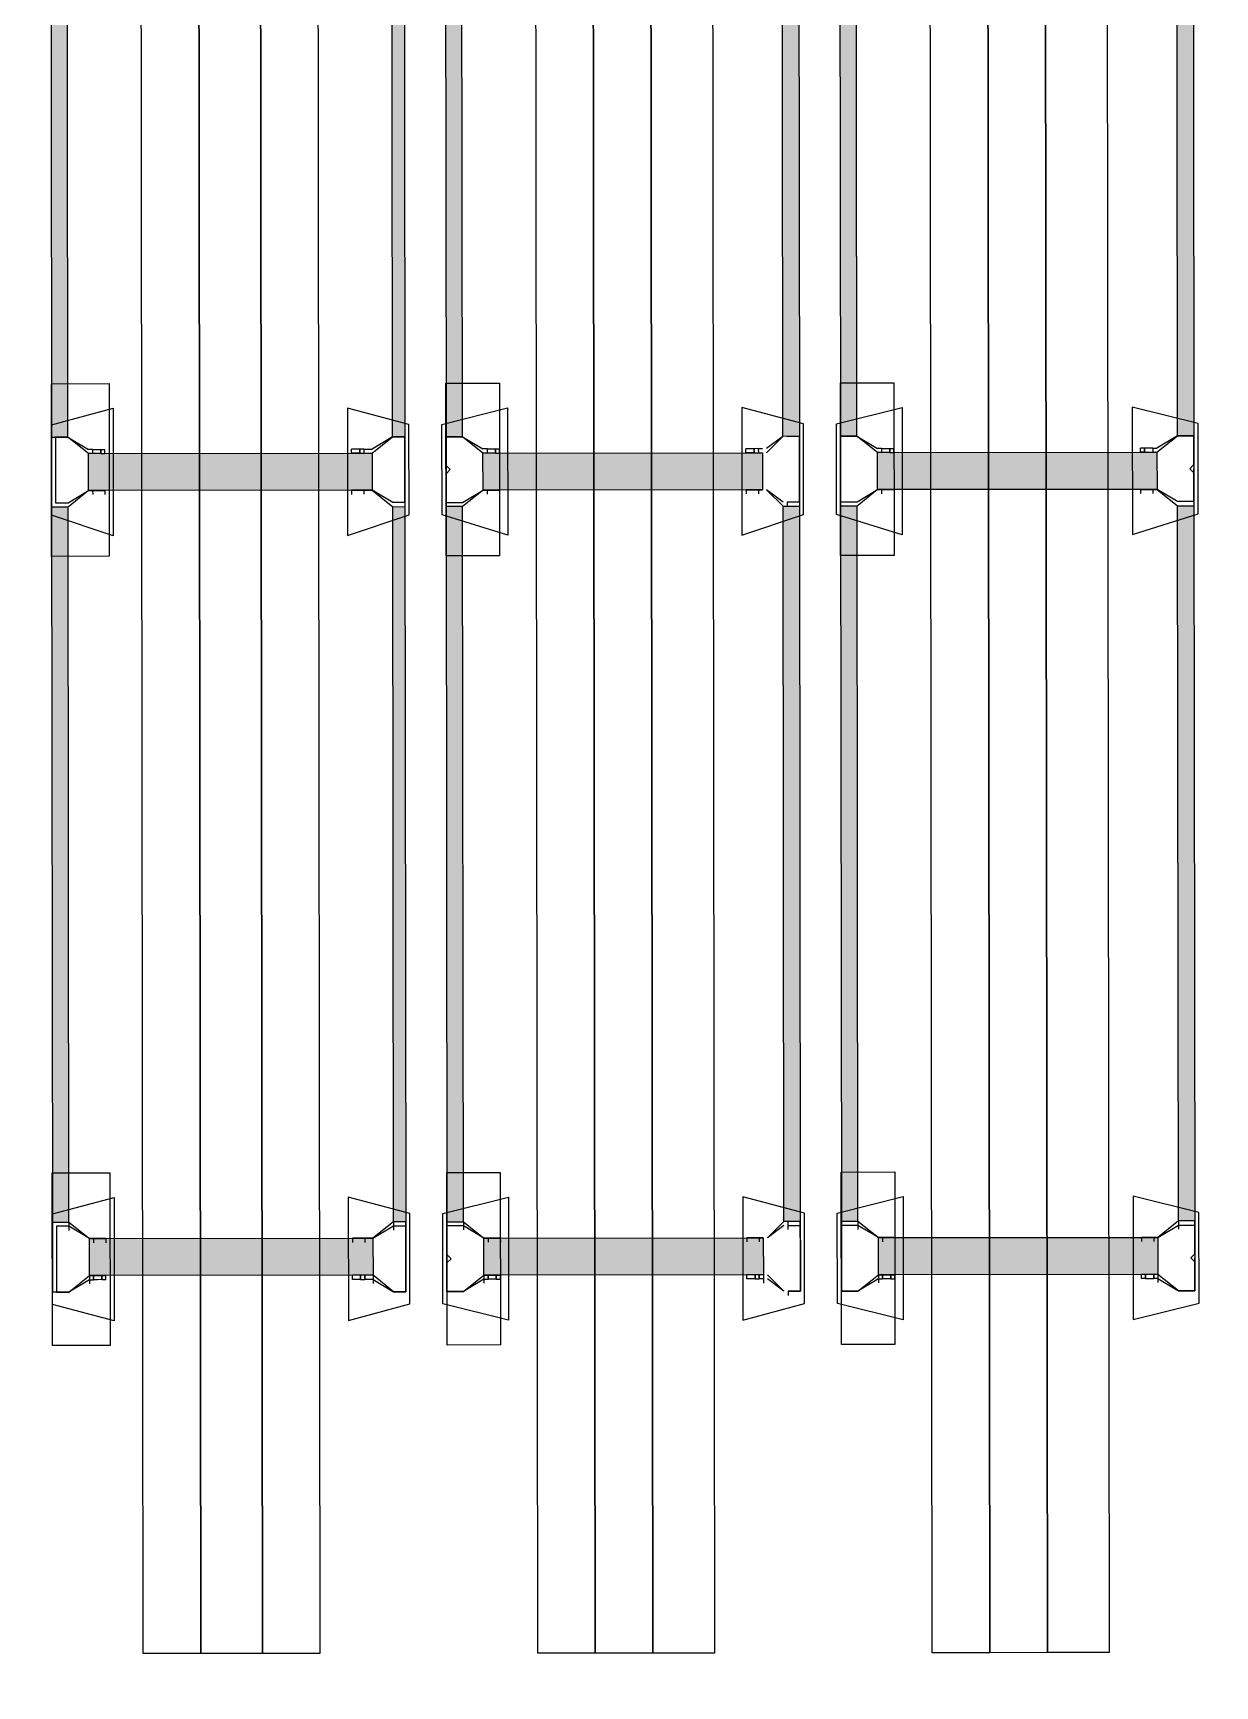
# Model space of a CAD drawing. Header units: feet. Extents: x -99009 to 3252343, y -11094690 to 9035152.
# Drawn here: x 2523583 to 2525083, y -1949586 to -1947488 of the extents above; entities that cross this region are included whole.
import ezdxf

# ---------------------------------------------------------------- set-up
doc = ezdxf.new("R2010")
doc.units = ezdxf.units.FT
doc.layers.add('1', color=1, linetype='Continuous')

# ---------------------------------------------------------------- blocks, each defined once
blk = doc.blocks.new('RM Stand 1')
at = {"transparency": 33554687}
for color, points in [(256, [(736127.3, -1127990.6), (737040.4, -1128011.4), (736127.3, -1128011.4)]), (256, [(736127.3, -1127990.6), (737040.4, -1127990.6), (737040.4, -1128011.4)]), (256, [(737129.1, -1127990.6), (738036.9, -1128011.4), (737129.1, -1128011.4)]), (256, [(737129.1, -1127990.6), (738036.9, -1127990.6), (738036.9, -1128011.4)]), (1, [(737108.2, -1128037.5), (737061.2, -1128392.3), (737061.2, -1128037.5)]), (1, [(737108.2, -1128037.5), (737108.2, -1128392.3), (737061.2, -1128392.3)]), (1, [(737108.2, -1128037.5), (737061.2, -1128392.3), (737061.2, -1128037.5)]), (1, [(737108.2, -1128037.5), (737108.2, -1128392.3), (737061.2, -1128392.3)]), (1, [(738104.7, -1128037.5), (738057.7, -1128392.3), (738057.7, -1128037.5)]), (1, [(738104.7, -1128037.5), (738104.7, -1128392.3), (738057.7, -1128392.3)]), (256, [(736127.3, -1128418.4), (737040.4, -1128439.3), (736127.3, -1128439.3)]), (256, [(736127.3, -1128418.4), (737040.4, -1128418.4), (737040.4, -1128439.3)]), (256, [(737129.1, -1128418.4), (738036.9, -1128439.3), (737129.1, -1128439.3)]), (256, [(737129.1, -1128418.4), (738036.9, -1128418.4), (738036.9, -1128439.3)]), (256, [(736127.3, -1128491.4), (737040.4, -1128512.3), (736127.3, -1128512.3)]), (256, [(736127.3, -1128491.4), (737040.4, -1128491.4), (737040.4, -1128512.3)]), (256, [(737129.1, -1128491.4), (738036.9, -1128512.3), (737129.1, -1128512.3)]), (256, [(737129.1, -1128491.4), (738036.9, -1128491.4), (738036.9, -1128512.3)]), (1, [(737108.2, -1128538.4), (737061.2, -1128893.2), (737061.2, -1128538.4)]), (1, [(737108.2, -1128538.4), (737108.2, -1128893.2), (737061.2, -1128893.2)]), (1, [(737108.2, -1128538.4), (737061.2, -1128893.2), (737061.2, -1128538.4)]), (1, [(737108.2, -1128538.4), (737108.2, -1128893.2), (737061.2, -1128893.2)]), (1, [(738104.7, -1128538.4), (738057.7, -1128893.2), (738057.7, -1128538.4)]), (1, [(738104.7, -1128538.4), (738104.7, -1128893.2), (738057.7, -1128893.2)]), (256, [(736127.3, -1128919.2), (737040.4, -1128940.1), (736127.3, -1128940.1)]), (256, [(736127.3, -1128919.2), (737040.4, -1128919.2), (737040.4, -1128940.1)]), (256, [(737129.1, -1128919.2), (738036.9, -1128940.1), (737129.1, -1128940.1)]), (256, [(737129.1, -1128919.2), (738036.9, -1128919.2), (738036.9, -1128940.1)]), (256, [(736127.3, -1128992.3), (737040.4, -1129007.9), (736127.3, -1129007.9)]), (256, [(736127.3, -1128992.3), (737040.4, -1128992.3), (737040.4, -1129007.9)]), (256, [(737129.1, -1128992.3), (738036.9, -1129007.9), (737129.1, -1129007.9)]), (256, [(737129.1, -1128992.3), (738036.9, -1128992.3), (738036.9, -1129007.9)]), (1, [(737108.2, -1129034), (737061.2, -1129394), (737061.2, -1129034)]), (1, [(737108.2, -1129034), (737108.2, -1129394), (737061.2, -1129394)]), (1, [(737108.2, -1129034), (737061.2, -1129394), (737061.2, -1129034)]), (1, [(737108.2, -1129034), (737108.2, -1129394), (737061.2, -1129394)]), (1, [(738104.7, -1129034), (738057.7, -1129394), (738057.7, -1129034)]), (1, [(738104.7, -1129034), (738104.7, -1129394), (738057.7, -1129394)]), (256, [(736127.3, -1129420.1), (737040.4, -1129441), (736127.3, -1129441)]), (256, [(736127.3, -1129420.1), (737040.4, -1129420.1), (737040.4, -1129441)]), (256, [(737129.1, -1129420.1), (738036.9, -1129441), (737129.1, -1129441)]), (256, [(737129.1, -1129420.1), (738036.9, -1129420.1), (738036.9, -1129441)])]:
    blk.add_hatch(color=color, dxfattribs=at).paths.add_polyline_path(points)
for points in [[(737024.7, -1127985.3), (737003.8, -1128068.8), (737165.6, -1128068.8), (737139.5, -1127985.3), (737024.7, -1127985.3)], [(737024.7, -1127985.3), (737003.8, -1128068.8), (737165.6, -1128068.8), (737139.5, -1127985.3), (737024.7, -1127985.3)], [(738026.4, -1127985.3), (738005.6, -1128068.8), (738162.1, -1128068.8), (738141.2, -1127985.3), (738026.4, -1127985.3)], [(736127.3, -1127990.6), (737040.4, -1127990.6), (737040.4, -1128011.4), (736127.3, -1128011.4), (736127.3, -1127990.6)], [(737040.4, -1127990.6), (737129.1, -1127990.6)], [(737040.4, -1128011.4), (737040.4, -1127990.6), (737040.4, -1128011.4)], [(737040.4, -1127990.6), (737076.9, -1127990.6), (737040.4, -1127990.6)], [(737040.4, -1127990.6), (737129.1, -1127990.6)], [(737040.4, -1128011.4), (737040.4, -1127990.6), (737040.4, -1128011.4)], [(737040.4, -1127990.6), (737076.9, -1127990.6), (737040.4, -1127990.6)], [(737082.1, -1127995.8), (737076.9, -1127990.6), (737082.1, -1127990.6)], [(737082.1, -1127995.8), (737076.9, -1127990.6), (737082.1, -1127990.6)], [(737082.1, -1127995.8), (737087.3, -1127990.6), (737082.1, -1127990.6)], [(737082.1, -1127995.8), (737087.3, -1127990.6), (737082.1, -1127990.6)], [(737123.8, -1127990.6), (737087.3, -1127990.6), (737129.1, -1127990.6)], [(737123.8, -1127990.6), (737087.3, -1127990.6), (737129.1, -1127990.6)], [(737123.8, -1127990.6), (737123.8, -1128011.4)], [(737123.8, -1127990.6), (737123.8, -1128011.4)], [(737129.1, -1128011.4), (737129.1, -1127990.6)], [(737129.1, -1127990.6), (738036.9, -1127990.6), (738036.9, -1128011.4), (737129.1, -1128011.4), (737129.1, -1127990.6)], [(737129.1, -1128011.4), (737129.1, -1127990.6)], [(738036.9, -1127990.6), (738125.6, -1127990.6)], [(738036.9, -1127990.6), (738036.9, -1128011.4)], [(738042.1, -1127990.6), (738078.6, -1127990.6), (738036.9, -1127990.6)], [(738042.1, -1128011.4), (738042.1, -1127990.6)], [(738083.8, -1127995.8), (738078.6, -1127990.6), (738083.8, -1127990.6)], [(738083.8, -1127995.8), (738089, -1127990.6), (738083.8, -1127990.6)], [(738089, -1127990.6), (738125.6, -1127990.6), (738089, -1127990.6)], [(738125.6, -1127990.6), (738125.6, -1128011.4), (738125.6, -1127990.6)], [(737061.2, -1128037.5), (737040.4, -1128011.4), (737056, -1128037.5)], [(737061.2, -1128037.5), (737040.4, -1128011.4), (737056, -1128037.5)], [(737123.8, -1128011.4), (737108.2, -1128037.5), (737129.1, -1128011.4)], [(737123.8, -1128011.4), (737108.2, -1128037.5), (737129.1, -1128011.4)], [(738036.9, -1128011.4), (738057.7, -1128037.5)], [(738036.9, -1128011.4), (738042.1, -1128011.4)], [(738057.7, -1128037.5), (738042.1, -1128011.4)], [(738042.1, -1128011.4), (738047.3, -1128011.4)], [(738125.6, -1128011.4), (738104.7, -1128037.5)], [(738109.9, -1128037.5), (738125.6, -1128011.4)], [(737056, -1128042.7), (737061.2, -1128042.7), (737061.2, -1128037.5)], [(737056, -1128042.7), (737056, -1128037.5)], [(737056, -1128042.7), (737061.2, -1128042.7), (737061.2, -1128037.5)], [(737056, -1128042.7), (737056, -1128037.5)], [(737056, -1128053.2), (737061.2, -1128053.2), (737061.2, -1128047.9), (737061.2, -1128042.7)], [(737056, -1128042.7), (737056, -1128047.9), (737056, -1128053.2)], [(737056, -1128042.7), (737061.2, -1128042.7)], [(737056, -1128053.2), (737061.2, -1128053.2), (737061.2, -1128047.9), (737061.2, -1128042.7)], [(737056, -1128042.7), (737056, -1128047.9), (737056, -1128053.2)], [(737056, -1128042.7), (737061.2, -1128042.7)], [(737108.2, -1128037.5), (737108.2, -1128392.3), (737061.2, -1128392.3), (737061.2, -1128037.5), (737108.2, -1128037.5)], [(737108.2, -1128037.5), (737108.2, -1128392.3), (737061.2, -1128392.3), (737061.2, -1128037.5), (737108.2, -1128037.5)], [(737108.2, -1128037.5), (737108.2, -1128042.7), (737108.2, -1128037.5)], [(737108.2, -1128037.5), (737108.2, -1128042.7), (737108.2, -1128037.5)], [(737108.2, -1128053.2), (737108.2, -1128047.9), (737108.2, -1128042.7), (737108.2, -1128047.9), (737108.2, -1128053.2)], [(737108.2, -1128042.7), (737113.4, -1128042.7)], [(737108.2, -1128042.7), (737113.4, -1128042.7)], [(737108.2, -1128053.2), (737108.2, -1128047.9), (737108.2, -1128042.7), (737108.2, -1128047.9), (737108.2, -1128053.2)], [(737108.2, -1128042.7), (737113.4, -1128042.7)], [(737108.2, -1128042.7), (737113.4, -1128042.7)], [(738057.7, -1128042.7), (738057.7, -1128037.5), (738057.7, -1128042.7)], [(738104.7, -1128037.5), (738104.7, -1128392.3), (738057.7, -1128392.3), (738057.7, -1128037.5), (738104.7, -1128037.5)], [(738057.7, -1128053.2), (738057.7, -1128047.9), (738057.7, -1128042.7), (738057.7, -1128047.9), (738057.7, -1128053.2)], [(738057.7, -1128042.7), (738063, -1128042.7)], [(738104.7, -1128037.5), (738109.9, -1128037.5)], [(738104.7, -1128037.5), (738104.7, -1128042.7)], [(738109.9, -1128037.5), (738109.9, -1128042.7), (738104.7, -1128042.7)], [(738104.7, -1128053.2), (738109.9, -1128053.2), (738109.9, -1128047.9), (738109.9, -1128042.7)], [(738104.7, -1128042.7), (738104.7, -1128047.9), (738104.7, -1128053.2)], [(738104.7, -1128042.7), (738109.9, -1128042.7)], [(738109.9, -1128037.5), (738115.1, -1128037.5)], [(737061.2, -1128053.2), (737056, -1128053.2), (737056, -1128058.4)], [(737061.2, -1128053.2), (737061.2, -1128058.4), (737056, -1128058.4)], [(737061.2, -1128053.2), (737056, -1128053.2), (737056, -1128058.4)], [(737061.2, -1128053.2), (737061.2, -1128058.4), (737056, -1128058.4)], [(737108.2, -1128053.2), (737108.2, -1128058.4), (737108.2, -1128053.2)], [(737108.2, -1128053.2), (737108.2, -1128058.4), (737108.2, -1128053.2)], [(737108.2, -1128058.4), (737113.4, -1128058.4)], [(737108.2, -1128058.4), (737113.4, -1128058.4)], [(738057.7, -1128053.2), (738057.7, -1128058.4), (738057.7, -1128053.2)], [(738057.7, -1128058.4), (738063, -1128058.4)], [(738109.9, -1128053.2), (738104.7, -1128053.2), (738104.7, -1128058.4)], [(738109.9, -1128053.2), (738109.9, -1128058.4), (738104.7, -1128058.4)], [(732584.7, -1128100.1), (738584.7, -1128100.1), (738584.7, -1128178.4), (732584.7, -1128178.4), (732584.7, -1128100.1)], [(732584.7, -1128178.4), (738584.7, -1128178.4), (738584.7, -1128251.4), (732584.7, -1128251.4), (732584.7, -1128178.4)], [(732584.7, -1128251.4), (738584.7, -1128251.4), (738584.7, -1128324.5), (732584.7, -1128324.5), (732584.7, -1128251.4)], [(737024.7, -1128444.5), (737003.8, -1128361), (737165.6, -1128361), (737139.5, -1128444.5), (737024.7, -1128444.5)], [(737024.7, -1128444.5), (737003.8, -1128361), (737165.6, -1128361), (737139.5, -1128444.5), (737024.7, -1128444.5)], [(738026.4, -1128444.5), (738005.6, -1128361), (738162.1, -1128361), (738141.2, -1128444.5), (738026.4, -1128444.5)], [(736972.5, -1128439.3), (736972.5, -1128371.4), (737191.7, -1128371.4), (737191.7, -1128439.3), (736972.5, -1128439.3)], [(736972.5, -1128439.3), (736972.5, -1128371.4), (737191.7, -1128371.4), (737191.7, -1128439.3), (736972.5, -1128439.3)], [(737061.2, -1128376.6), (737056, -1128376.6), (737056, -1128371.4)], [(737061.2, -1128376.6), (737061.2, -1128371.4), (737056, -1128371.4)], [(737061.2, -1128376.6), (737056, -1128376.6), (737056, -1128371.4)], [(737061.2, -1128376.6), (737061.2, -1128371.4), (737056, -1128371.4)], [(737056, -1128376.6), (737061.2, -1128376.6), (737061.2, -1128381.9), (737061.2, -1128387.1)], [(737056, -1128387.1), (737056, -1128381.9), (737056, -1128376.6)], [(737056, -1128376.6), (737061.2, -1128376.6), (737061.2, -1128381.9), (737061.2, -1128387.1)], [(737056, -1128387.1), (737056, -1128381.9), (737056, -1128376.6)], [(737056, -1128387.1), (737061.2, -1128387.1)], [(737056, -1128387.1), (737061.2, -1128387.1), (737061.2, -1128392.3)], [(737056, -1128387.1), (737056, -1128392.3)], [(737056, -1128387.1), (737061.2, -1128387.1)], [(737056, -1128387.1), (737061.2, -1128387.1), (737061.2, -1128392.3)], [(737056, -1128387.1), (737056, -1128392.3)], [(737108.2, -1128376.6), (737108.2, -1128371.4), (737108.2, -1128376.6)], [(737108.2, -1128371.4), (737113.4, -1128371.4)], [(737108.2, -1128376.6), (737108.2, -1128371.4), (737108.2, -1128376.6)], [(737108.2, -1128371.4), (737113.4, -1128371.4)], [(737108.2, -1128376.6), (737108.2, -1128381.9), (737108.2, -1128387.1), (737108.2, -1128381.9), (737108.2, -1128376.6)], [(737108.2, -1128376.6), (737108.2, -1128381.9), (737108.2, -1128387.1), (737108.2, -1128381.9), (737108.2, -1128376.6)], [(737108.2, -1128387.1), (737113.4, -1128387.1)], [(737108.2, -1128392.3), (737108.2, -1128387.1), (737108.2, -1128392.3)], [(737108.2, -1128387.1), (737113.4, -1128387.1)], [(737108.2, -1128387.1), (737113.4, -1128387.1)], [(737108.2, -1128392.3), (737108.2, -1128387.1), (737108.2, -1128392.3)], [(737108.2, -1128387.1), (737113.4, -1128387.1)], [(737974.3, -1128439.3), (737974.3, -1128371.4), (738193.4, -1128371.4), (738193.4, -1128439.3), (737974.3, -1128439.3)], [(738057.7, -1128376.6), (738057.7, -1128371.4), (738057.7, -1128376.6)], [(738057.7, -1128371.4), (738063, -1128371.4)], [(738057.7, -1128376.6), (738057.7, -1128381.9), (738057.7, -1128387.1), (738057.7, -1128381.9), (738057.7, -1128376.6)], [(738057.7, -1128387.1), (738063, -1128387.1)], [(738057.7, -1128387.1), (738057.7, -1128392.3), (738057.7, -1128387.1)], [(738109.9, -1128376.6), (738104.7, -1128376.6), (738104.7, -1128371.4)], [(738109.9, -1128376.6), (738109.9, -1128371.4), (738104.7, -1128371.4)], [(738104.7, -1128376.6), (738109.9, -1128376.6), (738109.9, -1128381.9), (738109.9, -1128387.1)], [(738104.7, -1128387.1), (738104.7, -1128381.9), (738104.7, -1128376.6)], [(738104.7, -1128387.1), (738109.9, -1128387.1)], [(738104.7, -1128392.3), (738104.7, -1128387.1)], [(738109.9, -1128392.3), (738109.9, -1128387.1), (738104.7, -1128387.1)], [(737061.2, -1128392.3), (737040.4, -1128418.4), (737056, -1128392.3)], [(737061.2, -1128392.3), (737040.4, -1128418.4), (737056, -1128392.3)], [(737123.8, -1128418.4), (737108.2, -1128392.3), (737129.1, -1128418.4)], [(737123.8, -1128418.4), (737108.2, -1128392.3), (737129.1, -1128418.4)], [(738036.9, -1128418.4), (738057.7, -1128392.3)], [(738057.7, -1128392.3), (738042.1, -1128418.4)], [(738125.6, -1128418.4), (738104.7, -1128392.3)], [(738104.7, -1128392.3), (738109.9, -1128392.3)], [(738109.9, -1128392.3), (738125.6, -1128418.4)], [(738109.9, -1128392.3), (738115.1, -1128392.3)], [(736127.3, -1128439.3), (737040.4, -1128439.3), (737040.4, -1128418.4), (736127.3, -1128418.4), (736127.3, -1128439.3)], [(737040.4, -1128418.4), (737040.4, -1128439.3), (737040.4, -1128418.4)], [(737040.4, -1128418.4), (737040.4, -1128439.3), (737040.4, -1128418.4)], [(737123.8, -1128439.3), (737123.8, -1128418.4)], [(737123.8, -1128439.3), (737123.8, -1128418.4)], [(737129.1, -1128418.4), (737129.1, -1128439.3)], [(737129.1, -1128439.3), (738036.9, -1128439.3), (738036.9, -1128418.4), (737129.1, -1128418.4), (737129.1, -1128439.3)], [(737129.1, -1128418.4), (737129.1, -1128439.3)], [(738036.9, -1128418.4), (738042.1, -1128418.4)], [(738036.9, -1128439.3), (738036.9, -1128418.4)], [(738042.1, -1128418.4), (738047.3, -1128418.4)], [(738042.1, -1128418.4), (738042.1, -1128439.3)], [(738125.6, -1128439.3), (738125.6, -1128418.4), (738125.6, -1128439.3)], [(737040.4, -1128439.3), (737129.1, -1128439.3)], [(737040.4, -1128439.3), (737076.9, -1128439.3), (737040.4, -1128439.3)], [(737040.4, -1128439.3), (737129.1, -1128439.3)], [(737040.4, -1128439.3), (737076.9, -1128439.3), (737040.4, -1128439.3)], [(737076.9, -1128439.3), (737082.1, -1128439.3), (737076.9, -1128439.3)], [(737076.9, -1128439.3), (737082.1, -1128439.3), (737076.9, -1128439.3)], [(737082.1, -1128439.3), (737087.3, -1128439.3), (737082.1, -1128439.3)], [(737082.1, -1128439.3), (737087.3, -1128439.3), (737082.1, -1128439.3)], [(737123.8, -1128439.3), (737087.3, -1128439.3), (737129.1, -1128439.3)], [(737123.8, -1128439.3), (737087.3, -1128439.3), (737129.1, -1128439.3)], [(738036.9, -1128439.3), (738125.6, -1128439.3)], [(738042.1, -1128439.3), (738078.6, -1128439.3), (738036.9, -1128439.3)], [(738078.6, -1128439.3), (738083.8, -1128439.3), (738078.6, -1128439.3)], [(738083.8, -1128439.3), (738089, -1128439.3), (738083.8, -1128439.3)], [(738089, -1128439.3), (738125.6, -1128439.3), (738089, -1128439.3)], [(736127.3, -1128491.4), (737040.4, -1128491.4), (737040.4, -1128512.3), (736127.3, -1128512.3), (736127.3, -1128491.4)], [(737024.7, -1128486.2), (737003.8, -1128564.5), (737165.6, -1128564.5), (737139.5, -1128486.2), (737024.7, -1128486.2)], [(737024.7, -1128486.2), (737003.8, -1128564.5), (737165.6, -1128564.5), (737139.5, -1128486.2), (737024.7, -1128486.2)], [(737040.4, -1128491.4), (737129.1, -1128491.4)], [(737040.4, -1128507.1), (737040.4, -1128491.4), (737040.4, -1128507.1)], [(737040.4, -1128491.4), (737076.9, -1128491.4), (737040.4, -1128491.4)], [(737040.4, -1128491.4), (737129.1, -1128491.4)], [(737040.4, -1128507.1), (737040.4, -1128491.4), (737040.4, -1128507.1)], [(737040.4, -1128491.4), (737076.9, -1128491.4), (737040.4, -1128491.4)], [(737076.9, -1128491.4), (737082.1, -1128491.4), (737076.9, -1128491.4)], [(737076.9, -1128491.4), (737082.1, -1128491.4), (737076.9, -1128491.4)], [(737082.1, -1128491.4), (737087.3, -1128491.4), (737082.1, -1128491.4)], [(737082.1, -1128491.4), (737087.3, -1128491.4), (737082.1, -1128491.4)], [(737123.8, -1128491.4), (737087.3, -1128491.4), (737129.1, -1128491.4)], [(737123.8, -1128491.4), (737087.3, -1128491.4), (737129.1, -1128491.4)], [(737123.8, -1128491.4), (737123.8, -1128507.1)], [(737123.8, -1128491.4), (737123.8, -1128507.1)], [(737129.1, -1128507.1), (737129.1, -1128491.4)], [(737129.1, -1128491.4), (738036.9, -1128491.4), (738036.9, -1128512.3), (737129.1, -1128512.3), (737129.1, -1128491.4)], [(737129.1, -1128507.1), (737129.1, -1128491.4)], [(738026.4, -1128486.2), (738005.6, -1128564.5), (738162.1, -1128564.5), (738141.2, -1128486.2), (738026.4, -1128486.2)], [(738036.9, -1128491.4), (738125.6, -1128491.4)], [(738036.9, -1128491.4), (738036.9, -1128507.1)], [(738042.1, -1128491.4), (738078.6, -1128491.4), (738036.9, -1128491.4)], [(738042.1, -1128507.1), (738042.1, -1128491.4)], [(738078.6, -1128491.4), (738083.8, -1128491.4), (738078.6, -1128491.4)], [(738083.8, -1128491.4), (738089, -1128491.4), (738083.8, -1128491.4)], [(738089, -1128491.4), (738125.6, -1128491.4), (738089, -1128491.4)], [(738125.6, -1128491.4), (738125.6, -1128507.1), (738125.6, -1128491.4)], [(737061.2, -1128533.2), (737040.4, -1128512.3), (737056, -1128533.2)], [(737061.2, -1128533.2), (737040.4, -1128512.3), (737056, -1128533.2)], [(737123.8, -1128512.3), (737108.2, -1128533.2), (737129.1, -1128512.3)], [(737123.8, -1128512.3), (737108.2, -1128533.2), (737129.1, -1128512.3)], [(737123.8, -1128507.1), (737129.1, -1128507.1)], [(737123.8, -1128507.1), (737129.1, -1128507.1)], [(738036.9, -1128507.1), (738042.1, -1128507.1)], [(738042.1, -1128512.3), (738057.7, -1128533.2), (738036.9, -1128512.3)], [(738042.1, -1128507.1), (738047.3, -1128507.1)], [(738104.7, -1128533.2), (738125.6, -1128512.3), (738109.9, -1128533.2)], [(738125.6, -1128507.1), (738130.8, -1128507.1)], [(737056, -1128543.6), (737061.2, -1128543.6), (737061.2, -1128538.4)], [(737056, -1128543.6), (737056, -1128538.4)], [(737056, -1128543.6), (737061.2, -1128543.6), (737061.2, -1128538.4)], [(737056, -1128543.6), (737056, -1128538.4)], [(737056, -1128548.8), (737061.2, -1128548.8), (737061.2, -1128543.6)], [(737056, -1128543.6), (737056, -1128548.8)], [(737056, -1128543.6), (737061.2, -1128543.6)], [(737056, -1128548.8), (737061.2, -1128548.8), (737061.2, -1128543.6)], [(737056, -1128543.6), (737056, -1128548.8)], [(737056, -1128543.6), (737061.2, -1128543.6)], [(737061.2, -1128548.8), (737056, -1128548.8), (737056, -1128559.3)], [(737061.2, -1128548.8), (737061.2, -1128559.3), (737056, -1128559.3)], [(737061.2, -1128548.8), (737056, -1128548.8), (737056, -1128559.3)], [(737061.2, -1128548.8), (737061.2, -1128559.3), (737056, -1128559.3)], [(737108.2, -1128538.4), (737108.2, -1128893.2), (737061.2, -1128893.2), (737061.2, -1128538.4), (737108.2, -1128538.4)], [(737108.2, -1128538.4), (737108.2, -1128893.2), (737061.2, -1128893.2), (737061.2, -1128538.4), (737108.2, -1128538.4)], [(737108.2, -1128538.4), (737108.2, -1128543.6), (737108.2, -1128538.4)], [(737108.2, -1128538.4), (737108.2, -1128543.6), (737108.2, -1128538.4)], [(737108.2, -1128548.8), (737108.2, -1128543.6), (737108.2, -1128548.8)], [(737108.2, -1128543.6), (737113.4, -1128543.6)], [(737108.2, -1128543.6), (737113.4, -1128543.6)], [(737108.2, -1128548.8), (737108.2, -1128543.6), (737108.2, -1128548.8)], [(737108.2, -1128543.6), (737113.4, -1128543.6)], [(737108.2, -1128543.6), (737113.4, -1128543.6)], [(737108.2, -1128548.8), (737108.2, -1128559.3), (737108.2, -1128548.8)], [(737108.2, -1128548.8), (737108.2, -1128559.3), (737108.2, -1128548.8)], [(738057.7, -1128543.6), (738057.7, -1128538.4), (738057.7, -1128543.6)], [(738057.7, -1128538.4), (738063, -1128538.4)], [(738104.7, -1128538.4), (738104.7, -1128893.2), (738057.7, -1128893.2), (738057.7, -1128538.4), (738104.7, -1128538.4)], [(738057.7, -1128548.8), (738057.7, -1128543.6), (738057.7, -1128548.8)], [(738057.7, -1128543.6), (738063, -1128543.6)], [(738057.7, -1128548.8), (738057.7, -1128559.3), (738057.7, -1128548.8)], [(738104.7, -1128538.4), (738109.9, -1128538.4)], [(738104.7, -1128538.4), (738104.7, -1128543.6)], [(738109.9, -1128538.4), (738109.9, -1128543.6), (738104.7, -1128543.6)], [(738104.7, -1128548.8), (738109.9, -1128548.8), (738109.9, -1128543.6)], [(738104.7, -1128543.6), (738104.7, -1128548.8)], [(738104.7, -1128543.6), (738109.9, -1128543.6)], [(738109.9, -1128548.8), (738104.7, -1128548.8), (738104.7, -1128559.3)], [(738109.9, -1128548.8), (738109.9, -1128559.3), (738104.7, -1128559.3)], [(738109.9, -1128538.4), (738115.1, -1128538.4)], [(737108.2, -1128559.3), (737113.4, -1128559.3)], [(737108.2, -1128559.3), (737113.4, -1128559.3)], [(738057.7, -1128559.3), (738063, -1128559.3)], [(732584.7, -1128601), (738584.7, -1128601), (738584.7, -1128679.2), (732584.7, -1128679.2), (732584.7, -1128601)], [(732584.7, -1128679.2), (738584.7, -1128679.2), (738584.7, -1128752.3), (732584.7, -1128752.3), (732584.7, -1128679.2)], [(732584.7, -1128752.3), (738584.7, -1128752.3), (738584.7, -1128825.3), (732584.7, -1128825.3), (732584.7, -1128752.3)], [(737024.7, -1128945.3), (737003.8, -1128861.9), (737165.6, -1128861.9), (737139.5, -1128945.3), (737024.7, -1128945.3)], [(737024.7, -1128945.3), (737003.8, -1128861.9), (737165.6, -1128861.9), (737139.5, -1128945.3), (737024.7, -1128945.3)], [(738026.4, -1128945.3), (738005.6, -1128861.9), (738162.1, -1128861.9), (738141.2, -1128945.3), (738026.4, -1128945.3)], [(736972.5, -1128940.1), (736972.5, -1128872.3), (737191.7, -1128872.3), (737191.7, -1128940.1), (736972.5, -1128940.1)], [(736972.5, -1128940.1), (736972.5, -1128872.3), (737191.7, -1128872.3), (737191.7, -1128940.1), (736972.5, -1128940.1)], [(737061.2, -1128877.5), (737056, -1128877.5), (737056, -1128872.3)], [(737061.2, -1128877.5), (737061.2, -1128872.3), (737056, -1128872.3)], [(737061.2, -1128877.5), (737056, -1128877.5), (737056, -1128872.3)], [(737061.2, -1128877.5), (737061.2, -1128872.3), (737056, -1128872.3)], [(737056, -1128877.5), (737061.2, -1128877.5), (737061.2, -1128882.7), (737061.2, -1128887.9)], [(737056, -1128887.9), (737056, -1128882.7), (737056, -1128877.5)], [(737056, -1128877.5), (737061.2, -1128877.5), (737061.2, -1128882.7), (737061.2, -1128887.9)], [(737056, -1128887.9), (737056, -1128882.7), (737056, -1128877.5)], [(737056, -1128887.9), (737061.2, -1128887.9)], [(737056, -1128887.9), (737061.2, -1128887.9), (737061.2, -1128893.2)], [(737056, -1128887.9), (737056, -1128893.2)], [(737056, -1128887.9), (737061.2, -1128887.9)], [(737056, -1128887.9), (737061.2, -1128887.9), (737061.2, -1128893.2)], [(737056, -1128887.9), (737056, -1128893.2)], [(737108.2, -1128877.5), (737108.2, -1128872.3), (737108.2, -1128877.5)], [(737108.2, -1128872.3), (737113.4, -1128872.3)], [(737108.2, -1128877.5), (737108.2, -1128872.3), (737108.2, -1128877.5)], [(737108.2, -1128872.3), (737113.4, -1128872.3)], [(737108.2, -1128877.5), (737108.2, -1128882.7), (737108.2, -1128887.9), (737108.2, -1128882.7), (737108.2, -1128877.5)], [(737108.2, -1128877.5), (737108.2, -1128882.7), (737108.2, -1128887.9), (737108.2, -1128882.7), (737108.2, -1128877.5)], [(737108.2, -1128887.9), (737113.4, -1128887.9)], [(737108.2, -1128893.2), (737108.2, -1128887.9), (737108.2, -1128893.2)], [(737108.2, -1128887.9), (737113.4, -1128887.9)], [(737108.2, -1128887.9), (737113.4, -1128887.9)], [(737108.2, -1128893.2), (737108.2, -1128887.9), (737108.2, -1128893.2)], [(737108.2, -1128887.9), (737113.4, -1128887.9)], [(737974.3, -1128940.1), (737974.3, -1128872.3), (738193.4, -1128872.3), (738193.4, -1128940.1), (737974.3, -1128940.1)], [(738057.7, -1128877.5), (738057.7, -1128872.3), (738057.7, -1128877.5)], [(738057.7, -1128872.3), (738063, -1128872.3)], [(738057.7, -1128877.5), (738057.7, -1128882.7), (738057.7, -1128887.9), (738057.7, -1128882.7), (738057.7, -1128877.5)], [(738057.7, -1128887.9), (738063, -1128887.9)], [(738057.7, -1128887.9), (738057.7, -1128893.2), (738057.7, -1128887.9)], [(738109.9, -1128877.5), (738104.7, -1128877.5), (738104.7, -1128872.3)], [(738109.9, -1128877.5), (738109.9, -1128872.3), (738104.7, -1128872.3)], [(738104.7, -1128877.5), (738109.9, -1128877.5), (738109.9, -1128882.7), (738109.9, -1128887.9)], [(738104.7, -1128887.9), (738104.7, -1128882.7), (738104.7, -1128877.5)], [(738104.7, -1128887.9), (738109.9, -1128887.9)], [(738104.7, -1128893.2), (738104.7, -1128887.9)], [(738109.9, -1128893.2), (738109.9, -1128887.9), (738104.7, -1128887.9)], [(737061.2, -1128893.2), (737040.4, -1128919.2), (737056, -1128893.2)], [(737061.2, -1128893.2), (737040.4, -1128919.2), (737056, -1128893.2)], [(737123.8, -1128919.2), (737108.2, -1128893.2), (737129.1, -1128919.2)], [(737123.8, -1128919.2), (737108.2, -1128893.2), (737129.1, -1128919.2)], [(738036.9, -1128919.2), (738057.7, -1128893.2)], [(738057.7, -1128893.2), (738042.1, -1128919.2)], [(738125.6, -1128919.2), (738104.7, -1128893.2)], [(738104.7, -1128893.2), (738109.9, -1128893.2)], [(738109.9, -1128893.2), (738125.6, -1128919.2)], [(738109.9, -1128893.2), (738115.1, -1128893.2)], [(736127.3, -1128940.1), (737040.4, -1128940.1), (737040.4, -1128919.2), (736127.3, -1128919.2), (736127.3, -1128940.1)], [(737040.4, -1128919.2), (737040.4, -1128940.1), (737040.4, -1128919.2)], [(737040.4, -1128919.2), (737040.4, -1128940.1), (737040.4, -1128919.2)], [(737123.8, -1128940.1), (737123.8, -1128919.2)], [(737123.8, -1128940.1), (737123.8, -1128919.2)], [(737129.1, -1128919.2), (737129.1, -1128940.1)], [(737129.1, -1128940.1), (738036.9, -1128940.1), (738036.9, -1128919.2), (737129.1, -1128919.2), (737129.1, -1128940.1)], [(737129.1, -1128919.2), (737129.1, -1128940.1)], [(738036.9, -1128919.2), (738042.1, -1128919.2)], [(738036.9, -1128940.1), (738036.9, -1128919.2)], [(738042.1, -1128919.2), (738047.3, -1128919.2)], [(738042.1, -1128919.2), (738042.1, -1128940.1)], [(738125.6, -1128940.1), (738125.6, -1128919.2), (738125.6, -1128940.1)], [(737040.4, -1128940.1), (737129.1, -1128940.1)], [(737040.4, -1128940.1), (737076.9, -1128940.1), (737040.4, -1128940.1)], [(737040.4, -1128940.1), (737129.1, -1128940.1)], [(737040.4, -1128940.1), (737076.9, -1128940.1), (737040.4, -1128940.1)], [(737082.1, -1128934.9), (737076.9, -1128940.1), (737082.1, -1128940.1)], [(737082.1, -1128934.9), (737076.9, -1128940.1), (737082.1, -1128940.1)], [(737082.1, -1128934.9), (737087.3, -1128940.1), (737082.1, -1128940.1)], [(737082.1, -1128934.9), (737087.3, -1128940.1), (737082.1, -1128940.1)], [(737123.8, -1128940.1), (737087.3, -1128940.1), (737129.1, -1128940.1)], [(737123.8, -1128940.1), (737087.3, -1128940.1), (737129.1, -1128940.1)], [(738036.9, -1128940.1), (738125.6, -1128940.1)], [(738042.1, -1128940.1), (738078.6, -1128940.1), (738036.9, -1128940.1)], [(738083.8, -1128934.9), (738078.6, -1128940.1), (738083.8, -1128940.1)], [(738083.8, -1128934.9), (738089, -1128940.1), (738083.8, -1128940.1)], [(738089, -1128940.1), (738125.6, -1128940.1), (738089, -1128940.1)], [(736127.3, -1128992.3), (737040.4, -1128992.3), (737040.4, -1129007.9), (736127.3, -1129007.9), (736127.3, -1128992.3)], [(737024.7, -1128987.1), (737003.8, -1129065.3), (737165.6, -1129065.3), (737139.5, -1128987.1), (737024.7, -1128987.1)], [(737024.7, -1128987.1), (737003.8, -1129065.3), (737165.6, -1129065.3), (737139.5, -1128987.1), (737024.7, -1128987.1)], [(737040.4, -1128992.3), (737129.1, -1128992.3)], [(737040.4, -1129007.9), (737040.4, -1128992.3), (737040.4, -1129007.9)], [(737040.4, -1128992.3), (737076.9, -1128992.3), (737040.4, -1128992.3)], [(737040.4, -1128992.3), (737129.1, -1128992.3)], [(737040.4, -1129007.9), (737040.4, -1128992.3), (737040.4, -1129007.9)], [(737040.4, -1128992.3), (737076.9, -1128992.3), (737040.4, -1128992.3)], [(737076.9, -1128992.3), (737082.1, -1128992.3), (737076.9, -1128992.3)], [(737076.9, -1128992.3), (737082.1, -1128992.3), (737076.9, -1128992.3)], [(737082.1, -1128992.3), (737087.3, -1128992.3), (737082.1, -1128992.3)], [(737082.1, -1128992.3), (737087.3, -1128992.3), (737082.1, -1128992.3)], [(737123.8, -1128992.3), (737087.3, -1128992.3), (737129.1, -1128992.3)], [(737123.8, -1128992.3), (737087.3, -1128992.3), (737129.1, -1128992.3)], [(737123.8, -1128992.3), (737123.8, -1129007.9)], [(737123.8, -1128992.3), (737123.8, -1129007.9)], [(737129.1, -1129007.9), (737129.1, -1128992.3)], [(737129.1, -1128992.3), (738036.9, -1128992.3), (738036.9, -1129007.9), (737129.1, -1129007.9), (737129.1, -1128992.3)], [(737129.1, -1129007.9), (737129.1, -1128992.3)], [(738026.4, -1128987.1), (738005.6, -1129065.3), (738162.1, -1129065.3), (738141.2, -1128987.1), (738026.4, -1128987.1)], [(738036.9, -1128992.3), (738125.6, -1128992.3)], [(738036.9, -1128992.3), (738036.9, -1129007.9)], [(738042.1, -1128992.3), (738078.6, -1128992.3), (738036.9, -1128992.3)], [(738042.1, -1129007.9), (738042.1, -1128992.3)], [(738078.6, -1128992.3), (738083.8, -1128992.3), (738078.6, -1128992.3)], [(738083.8, -1128992.3), (738089, -1128992.3), (738083.8, -1128992.3)], [(738089, -1128992.3), (738125.6, -1128992.3), (738089, -1128992.3)], [(738125.6, -1128992.3), (738125.6, -1129007.9), (738125.6, -1128992.3)], [(737061.2, -1129034), (737040.4, -1129007.9), (737056, -1129034)], [(737061.2, -1129034), (737040.4, -1129007.9), (737056, -1129034)], [(737123.8, -1129007.9), (737108.2, -1129034), (737129.1, -1129007.9)], [(737123.8, -1129007.9), (737108.2, -1129034), (737129.1, -1129007.9)], [(738036.9, -1129007.9), (738057.7, -1129034)], [(738036.9, -1129007.9), (738042.1, -1129007.9)], [(738057.7, -1129034), (738042.1, -1129007.9)], [(738042.1, -1129007.9), (738047.3, -1129007.9)], [(738125.6, -1129007.9), (738104.7, -1129034)], [(738109.9, -1129034), (738125.6, -1129007.9)], [(737056, -1129044.5), (737061.2, -1129044.5), (737061.2, -1129034)], [(737056, -1129044.5), (737056, -1129034)], [(737056, -1129044.5), (737061.2, -1129044.5), (737061.2, -1129034)], [(737056, -1129044.5), (737056, -1129034)], [(737108.2, -1129034), (737108.2, -1129394), (737061.2, -1129394), (737061.2, -1129034), (737108.2, -1129034)], [(737108.2, -1129034), (737108.2, -1129394), (737061.2, -1129394), (737061.2, -1129034), (737108.2, -1129034)], [(737108.2, -1129034), (737108.2, -1129044.5), (737108.2, -1129034)], [(737108.2, -1129034), (737108.2, -1129044.5), (737108.2, -1129034)], [(738057.7, -1129044.5), (738057.7, -1129034), (738057.7, -1129044.5)], [(738104.7, -1129034), (738104.7, -1129394), (738057.7, -1129394), (738057.7, -1129034), (738104.7, -1129034)], [(738104.7, -1129034), (738109.9, -1129034)], [(738104.7, -1129034), (738104.7, -1129044.5)], [(738109.9, -1129034), (738109.9, -1129044.5), (738104.7, -1129044.5)], [(738109.9, -1129034), (738115.1, -1129034)], [(737056, -1129049.7), (737061.2, -1129049.7), (737061.2, -1129044.5)], [(737056, -1129044.5), (737056, -1129049.7)], [(737056, -1129044.5), (737061.2, -1129044.5)], [(737056, -1129049.7), (737061.2, -1129049.7), (737061.2, -1129044.5)], [(737056, -1129044.5), (737056, -1129049.7)], [(737056, -1129044.5), (737061.2, -1129044.5)], [(737061.2, -1129049.7), (737056, -1129049.7), (737056, -1129060.1)], [(737061.2, -1129049.7), (737061.2, -1129060.1), (737056, -1129060.1)], [(737061.2, -1129049.7), (737056, -1129049.7), (737056, -1129060.1)], [(737061.2, -1129049.7), (737061.2, -1129060.1), (737056, -1129060.1)], [(737108.2, -1129049.7), (737108.2, -1129044.5), (737108.2, -1129049.7)], [(737108.2, -1129044.5), (737113.4, -1129044.5)], [(737108.2, -1129044.5), (737113.4, -1129044.5)], [(737108.2, -1129049.7), (737108.2, -1129044.5), (737108.2, -1129049.7)], [(737108.2, -1129044.5), (737113.4, -1129044.5)], [(737108.2, -1129044.5), (737113.4, -1129044.5)], [(737108.2, -1129049.7), (737108.2, -1129060.1), (737108.2, -1129049.7)], [(737108.2, -1129049.7), (737108.2, -1129060.1), (737108.2, -1129049.7)], [(738057.7, -1129049.7), (738057.7, -1129044.5), (738057.7, -1129049.7)], [(738057.7, -1129044.5), (738063, -1129044.5)], [(738057.7, -1129049.7), (738057.7, -1129060.1), (738057.7, -1129049.7)], [(738104.7, -1129049.7), (738109.9, -1129049.7), (738109.9, -1129044.5)], [(738104.7, -1129044.5), (738104.7, -1129049.7)], [(738104.7, -1129044.5), (738109.9, -1129044.5)], [(738109.9, -1129049.7), (738104.7, -1129049.7), (738104.7, -1129060.1)], [(738109.9, -1129049.7), (738109.9, -1129060.1), (738104.7, -1129060.1)], [(737108.2, -1129060.1), (737113.4, -1129060.1)], [(737108.2, -1129060.1), (737113.4, -1129060.1)], [(738057.7, -1129060.1), (738063, -1129060.1)], [(732584.7, -1129101.9), (738584.7, -1129101.9), (738584.7, -1129174.9), (732584.7, -1129174.9), (732584.7, -1129101.9)], [(732584.7, -1129174.9), (738584.7, -1129174.9), (738584.7, -1129253.2), (732584.7, -1129253.2), (732584.7, -1129174.9)], [(732584.7, -1129253.2), (738584.7, -1129253.2), (738584.7, -1129326.2), (732584.7, -1129326.2), (732584.7, -1129253.2)], [(736972.5, -1129441), (736972.5, -1129367.9), (737191.7, -1129367.9), (737191.7, -1129441), (736972.5, -1129441)], [(736972.5, -1129441), (736972.5, -1129367.9), (737191.7, -1129367.9), (737191.7, -1129441), (736972.5, -1129441)], [(737024.7, -1129441), (737003.8, -1129362.7), (737165.6, -1129362.7), (737139.5, -1129441), (737024.7, -1129441)], [(737024.7, -1129441), (737003.8, -1129362.7), (737165.6, -1129362.7), (737139.5, -1129441), (737024.7, -1129441)], [(737061.2, -1129378.4), (737056, -1129378.4), (737056, -1129373.2)], [(737061.2, -1129378.4), (737061.2, -1129373.2), (737056, -1129373.2)], [(737061.2, -1129378.4), (737056, -1129378.4), (737056, -1129373.2)], [(737061.2, -1129378.4), (737061.2, -1129373.2), (737056, -1129373.2)], [(737108.2, -1129378.4), (737108.2, -1129373.2), (737108.2, -1129378.4)], [(737108.2, -1129373.2), (737113.4, -1129373.2)], [(737108.2, -1129378.4), (737108.2, -1129373.2), (737108.2, -1129378.4)], [(737108.2, -1129373.2), (737113.4, -1129373.2)], [(737974.3, -1129441), (737974.3, -1129367.9), (738193.4, -1129367.9), (738193.4, -1129441), (737974.3, -1129441)], [(738026.4, -1129441), (738005.6, -1129362.7), (738162.1, -1129362.7), (738141.2, -1129441), (738026.4, -1129441)], [(738057.7, -1129378.4), (738057.7, -1129373.2), (738057.7, -1129378.4)], [(738057.7, -1129373.2), (738063, -1129373.2)], [(738109.9, -1129378.4), (738104.7, -1129378.4), (738104.7, -1129373.2)], [(738109.9, -1129378.4), (738109.9, -1129373.2), (738104.7, -1129373.2)], [(737061.2, -1129394), (737040.4, -1129420.1), (737056, -1129394)], [(737061.2, -1129394), (737040.4, -1129420.1), (737056, -1129394)], [(737056, -1129378.4), (737061.2, -1129378.4), (737061.2, -1129383.6), (737061.2, -1129388.8)], [(737056, -1129388.8), (737056, -1129383.6), (737056, -1129378.4)], [(737056, -1129378.4), (737061.2, -1129378.4), (737061.2, -1129383.6), (737061.2, -1129388.8)], [(737056, -1129388.8), (737056, -1129383.6), (737056, -1129378.4)], [(737056, -1129388.8), (737061.2, -1129388.8)], [(737056, -1129388.8), (737061.2, -1129388.8), (737061.2, -1129394)], [(737056, -1129388.8), (737056, -1129394)], [(737056, -1129388.8), (737061.2, -1129388.8)], [(737056, -1129388.8), (737061.2, -1129388.8), (737061.2, -1129394)], [(737056, -1129388.8), (737056, -1129394)], [(737108.2, -1129378.4), (737108.2, -1129383.6), (737108.2, -1129388.8), (737108.2, -1129383.6), (737108.2, -1129378.4)], [(737108.2, -1129378.4), (737108.2, -1129383.6), (737108.2, -1129388.8), (737108.2, -1129383.6), (737108.2, -1129378.4)], [(737108.2, -1129388.8), (737113.4, -1129388.8)], [(737108.2, -1129394), (737108.2, -1129388.8), (737108.2, -1129394)], [(737108.2, -1129388.8), (737113.4, -1129388.8)], [(737108.2, -1129388.8), (737113.4, -1129388.8)], [(737108.2, -1129394), (737108.2, -1129388.8), (737108.2, -1129394)], [(737108.2, -1129388.8), (737113.4, -1129388.8)], [(737123.8, -1129420.1), (737108.2, -1129394), (737129.1, -1129420.1)], [(737123.8, -1129420.1), (737108.2, -1129394), (737129.1, -1129420.1)], [(738036.9, -1129420.1), (738057.7, -1129394)], [(738057.7, -1129394), (738042.1, -1129420.1)], [(738057.7, -1129378.4), (738057.7, -1129383.6), (738057.7, -1129388.8), (738057.7, -1129383.6), (738057.7, -1129378.4)], [(738057.7, -1129388.8), (738063, -1129388.8)], [(738057.7, -1129388.8), (738057.7, -1129394), (738057.7, -1129388.8)], [(738104.7, -1129378.4), (738109.9, -1129378.4), (738109.9, -1129383.6), (738109.9, -1129388.8)], [(738104.7, -1129388.8), (738104.7, -1129383.6), (738104.7, -1129378.4)], [(738104.7, -1129388.8), (738109.9, -1129388.8)], [(738104.7, -1129394), (738104.7, -1129388.8)], [(738109.9, -1129394), (738109.9, -1129388.8), (738104.7, -1129388.8)], [(738125.6, -1129420.1), (738104.7, -1129394)], [(738104.7, -1129394), (738109.9, -1129394)], [(738109.9, -1129394), (738125.6, -1129420.1)], [(738109.9, -1129394), (738115.1, -1129394)], [(736127.3, -1129441), (737040.4, -1129441), (737040.4, -1129420.1), (736127.3, -1129420.1), (736127.3, -1129441), (736038.6, -1129441)], [(737040.4, -1129420.1), (737040.4, -1129435.8)], [(737040.4, -1129441), (737040.4, -1129420.1)], [(737129.1, -1129441), (738036.9, -1129441), (738036.9, -1129420.1), (737129.1, -1129420.1), (737129.1, -1129441), (737040.4, -1129441)], [(737040.4, -1129420.1), (737040.4, -1129435.8)], [(737040.4, -1129441), (737040.4, -1129420.1)], [(737040.4, -1129435.8), (737076.9, -1129435.8)], [(737040.4, -1129435.8), (737076.9, -1129435.8)], [(737076.9, -1129435.8), (737082.1, -1129435.8)], [(737076.9, -1129435.8), (737082.1, -1129435.8)], [(737082.1, -1129435.8), (737087.3, -1129435.8)], [(737082.1, -1129435.8), (737087.3, -1129435.8)], [(737082.1, -1129435.8), (737087.3, -1129435.8)], [(737082.1, -1129435.8), (737087.3, -1129435.8)], [(737087.3, -1129435.8), (737123.8, -1129435.8)], [(737087.3, -1129435.8), (737123.8, -1129435.8)], [(737123.8, -1129435.8), (737123.8, -1129420.1)], [(737123.8, -1129435.8), (737123.8, -1129420.1)], [(737129.1, -1129420.1), (737129.1, -1129441)], [(737129.1, -1129420.1), (737129.1, -1129441)], [(738036.9, -1129420.1), (738042.1, -1129420.1)], [(738036.9, -1129441), (738036.9, -1129420.1)], [(738042.1, -1129420.1), (738047.3, -1129420.1)], [(738042.1, -1129420.1), (738042.1, -1129435.8)], [(738042.1, -1129435.8), (738078.6, -1129435.8)], [(738078.6, -1129435.8), (738083.8, -1129435.8)], [(738083.8, -1129435.8), (738089, -1129435.8)], [(738083.8, -1129435.8), (738089, -1129435.8)], [(738089, -1129435.8), (738125.6, -1129435.8)], [(738125.6, -1129435.8), (738125.6, -1129420.1), (738125.6, -1129441)], [(737040.4, -1129441), (737129.1, -1129441)], [(737076.9, -1129441), (737040.4, -1129441)], [(737076.9, -1129441), (737040.4, -1129441)], [(737082.1, -1129441), (737076.9, -1129441)], [(737082.1, -1129441), (737076.9, -1129441)], [(737082.1, -1129441), (737087.3, -1129441)], [(737087.3, -1129441), (737082.1, -1129441)], [(737082.1, -1129441), (737087.3, -1129441)], [(737087.3, -1129441), (737082.1, -1129441)], [(737129.1, -1129441), (737087.3, -1129441)], [(737129.1, -1129441), (737087.3, -1129441)], [(738036.9, -1129441), (738125.6, -1129441)], [(738078.6, -1129441), (738036.9, -1129441)], [(738083.8, -1129441), (738078.6, -1129441)], [(738083.8, -1129441), (738089, -1129441)], [(738089, -1129441), (738083.8, -1129441)], [(738125.6, -1129441), (738089, -1129441)]]:
    blk.add_lwpolyline(points, dxfattribs=at)

msp = doc.modelspace()

# ---------------------------------------------------------------- linework, layer by layer
at = {"layer": '1'}
msp.add_arc((2520410.24778, -1978395.99612), 100000, 84.1346387202, 194.3871675539, dxfattribs=at)

# ---------------------------------------------------------------- block references
at = {"color": 3, "rotation": 270.0650517140734}
msp.add_blockref('RM Stand 1', (3652209.80031, -1209678.72272), dxfattribs=at)

doc.saveas('drawing.dxf')
